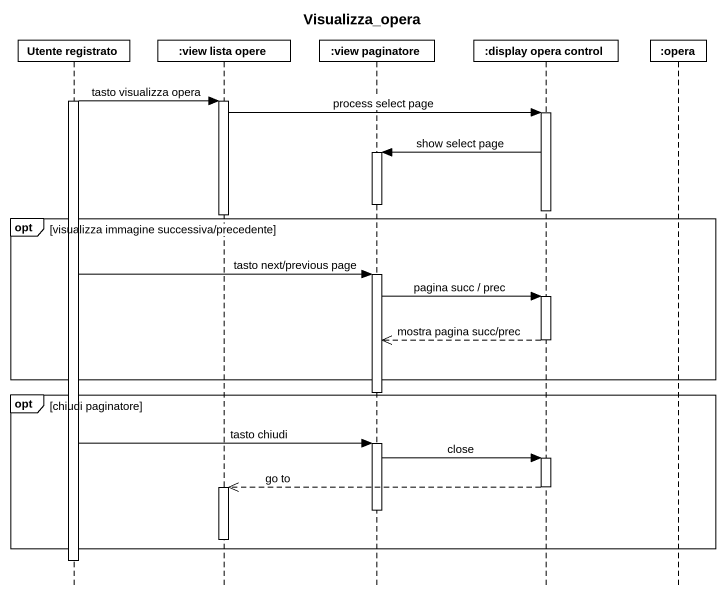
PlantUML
@startuml
title Visualizza_opera
hide footbox
participant "Utente registrato" as Utente_registrato
participant ":view lista opere" as view_lista_opere
participant ":view paginatore" as view_paginatore
participant ":display opera control" as display_opera_control
participant ":opera" as opera

activate Utente_registrato
Utente_registrato -> view_lista_opere : tasto visualizza opera
activate view_lista_opere
view_lista_opere -> display_opera_control : process select page
activate display_opera_control
display_opera_control -> view_paginatore : show select page
activate view_paginatore
deactivate view_paginatore
deactivate display_opera_control
deactivate view_lista_opere
opt visualizza immagine successiva/precedente
  Utente_registrato -> view_paginatore : tasto next/previous page
  activate view_paginatore
  view_paginatore -> display_opera_control : pagina succ / prec
  activate display_opera_control
  display_opera_control -->> view_paginatore : mostra pagina succ/prec
  deactivate display_opera_control
end
deactivate view_paginatore
opt chiudi paginatore
  Utente_registrato -> view_paginatore : tasto chiudi
  activate view_paginatore
  view_paginatore -> display_opera_control : close
  activate display_opera_control
  display_opera_control -->> view_lista_opere : go to
  deactivate display_opera_control
  activate view_lista_opere
  deactivate view_paginatore
  deactivate view_lista_opere
end
deactivate Utente_registrato
@enduml
